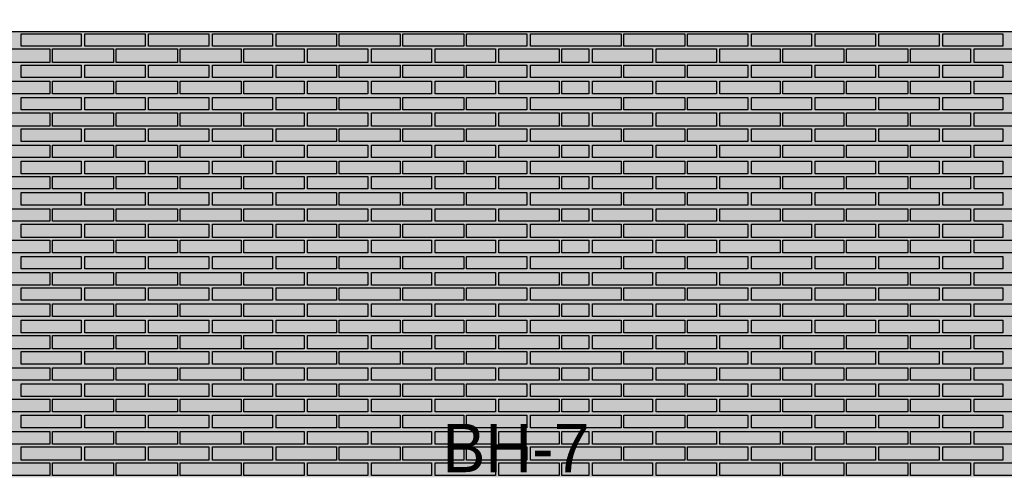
# Model space of a CAD drawing. Header units: millimetres. Extents: x -28928 to 100580, y -22867 to 36490.
# Drawn here: x -12007 to -7370, y 6934 to 9086 of the extents above; entities that cross this region are included whole.
import ezdxf

# ---------------------------------------------------------------- set-up
doc = ezdxf.new("R2010")
doc.units = ezdxf.units.MM
doc.layers.add('PDF _Геометрия', color=7, linetype='Continuous', true_color=0x8f8e8d)
doc.layers.add('PDF _Сплошная заливка', color=7, linetype='Continuous', true_color=0xffffff)
doc.layers.add('PDF _Текст', color=7, linetype='Continuous')

msp = doc.modelspace()

# ---------------------------------------------------------------- hatches: boundary and pattern name
at = {"layer": 'PDF _Сплошная заливка', "true_color": 0xdcd6cf, "transparency": 33554559}
h = msp.add_hatch(color=254, dxfattribs=at)
h.paths.add_polyline_path([(-15922.4, -4713.2), (-15922.4, -1464), (-13823.9, -1464), (-13823.9, -4713.2), (-13561.6, -4713.2), (-13561.6, -1163.6), (-19459.3, -1163.6), (-19459.3, -4713.2), (-17919.3, -4713.2), (-17919.3, -1464), (-16518.9, -1464), (-16518.9, -4713.2)])
h.paths.add_polyline_path([(-19700.5, -482.4), (-9335.1, -482.4), (-9335.1, 4218), (-12072.4, 4218), (-12072.4, 6929.9), (-9335.1, 6929.9), (-9335.1, 9028.4), (-21815.9, 9028.4), (-21815.9, -4713.2), (-19776.6, -4713.2), (-19776.6, -727.8), (-19730.1, -727.8), (-19730.1, -820.9), (-19708.9, -820.9), (-19708.9, -719.3), (-19700.5, -719.3)])
h.paths.add_polyline_path([(-10972.4, -4713.2), (-10972.4, -1464), (-9576.3, -1464), (-9576.3, -4713.2), (-9335.1, -4713.2), (-9335.1, -1163.6), (-13383.9, -1163.6), (-13383.9, -4713.2), (-13121.6, -4713.2), (-13121.6, -1464), (-11323.6, -1464), (-11323.6, -4713.2)])
h = msp.add_hatch(color=254, dxfattribs=at)
h.paths.add_polyline_path([(-9335.1, -482.4), (-7257.8, -482.4), (-7257.8, -719.3), (-7253.6, -474), (-7245.1, -474), (-7245.1, -719.3), (-7207, -719.3), (-7207, -727.8), (-7164.7, -727.8), (-7164.7, -4713.2), (4931.1, -4713.2), (4931.1, 9028.4), (-9335.1, 9028.4), (-9335.1, 6929.9), (-7274.7, 6929.9), (-7274.7, 4218), (-9335.1, 4218)])
h.paths.add_polyline_path([(-7486.3, -4713.2), (-7486.3, -1163.6), (-9335.1, -1163.6), (-9335.1, -4713.2)])

# ---------------------------------------------------------------- linework, layer by layer
at = {"layer": 'PDF _Геометрия', "color": 7, "lineweight": 9}
msp.add_lwpolyline([(-21875.1, 9028.4), (-21875.1, 9151), (29681.1, 9151), (29681.1, 9028.4), (-21875.1, 9028.4), (-21875.1, 9151)], dxfattribs=at)
at = {"layer": 'PDF _Геометрия', "lineweight": 9}
for points in [[(-11717, 9019.9), (-11717, 8960.7), (-12000.5, 8960.7), (-12000.5, 9019.9)], [(-11416.6, 9019.9), (-11416.6, 8960.7), (-11700.1, 8960.7), (-11700.1, 9019.9)], [(-11116.3, 9019.9), (-11116.3, 8960.7), (-11399.7, 8960.7), (-11399.7, 9019.9)], [(-10815.9, 9019.9), (-10815.9, 8960.7), (-11099.3, 8960.7), (-11099.3, 9019.9)], [(-10515.5, 9019.9), (-10515.5, 8960.7), (-10798.9, 8960.7), (-10798.9, 9019.9)], [(-10215.1, 9019.9), (-10215.1, 8960.7), (-10502.8, 8960.7), (-10502.8, 9019.9)], [(-9914.7, 9019.9), (-9914.7, 8960.7), (-10202.4, 8960.7), (-10202.4, 9019.9)], [(-9618.6, 9019.9), (-9618.6, 8960.7), (-9902, 8960.7), (-9902, 9019.9)], [(-9174.3, 9019.9), (-9174.3, 8960.7), (-9335.1, 8960.7), (-9601.6, 8960.7), (-9601.6, 9019.9), (-9335.1, 9019.9)], [(-8873.9, 9019.9), (-8873.9, 8960.7), (-9161.6, 8960.7), (-9161.6, 9019.9)], [(-8577.8, 9019.9), (-8577.8, 8960.7), (-8861.3, 8960.7), (-8861.3, 9019.9)], [(-8277.4, 9019.9), (-8277.4, 8960.7), (-8560.9, 8960.7), (-8560.9, 9019.9)], [(-7977, 9019.9), (-7977, 8960.7), (-8260.5, 8960.7), (-8260.5, 9019.9)], [(-7676.6, 9019.9), (-7676.6, 8960.7), (-7960.1, 8960.7), (-7960.1, 9019.9)], [(-7376.3, 9019.9), (-7376.3, 8960.7), (-7659.7, 8960.7), (-7659.7, 9019.9)], [(-11865.1, 8884.5), (-12008.9, 8884.5), (-12148.6, 8884.5), (-12148.6, 8948), (-12008.9, 8948), (-11865.1, 8948)], [(-11564.7, 8884.5), (-11708.6, 8884.5), (-11852.4, 8884.5), (-11852.4, 8948), (-11708.6, 8948), (-11564.7, 8948)], [(-11264.3, 8884.5), (-11408.2, 8884.5), (-11552, 8884.5), (-11552, 8948), (-11408.2, 8948), (-11264.3, 8948)], [(-10963.9, 8884.5), (-11107.8, 8884.5), (-11251.6, 8884.5), (-11251.6, 8948), (-11107.8, 8948), (-10963.9, 8948)], [(-10667.8, 8884.5), (-10807.4, 8884.5), (-10951.3, 8884.5), (-10951.3, 8948), (-10807.4, 8948), (-10667.8, 8948)], [(-10367.4, 8884.5), (-10507, 8884.5), (-10650.9, 8884.5), (-10650.9, 8948), (-10507, 8948), (-10367.4, 8948)], [(-10067, 8884.5), (-10210.9, 8884.5), (-10350.5, 8884.5), (-10350.5, 8948), (-10210.9, 8948), (-10067, 8948)], [(-9766.6, 8884.5), (-9910.5, 8884.5), (-10050.1, 8884.5), (-10050.1, 8948), (-9910.5, 8948), (-9766.6, 8948)], [(-9466.3, 8884.5), (-9610.1, 8884.5), (-9749.7, 8884.5), (-9749.7, 8948), (-9610.1, 8948), (-9466.3, 8948)], [(-9326.6, 8884.5), (-9335.1, 8884.5), (-9453.6, 8884.5), (-9453.6, 8948), (-9335.1, 8948), (-9326.6, 8948)], [(-9026.3, 8884.5), (-9170.1, 8884.5), (-9309.7, 8884.5), (-9309.7, 8948), (-9170.1, 8948), (-9026.3, 8948)], [(-8725.9, 8884.5), (-8869.7, 8884.5), (-9009.3, 8884.5), (-9009.3, 8948), (-8869.7, 8948), (-8725.9, 8948)], [(-8425.5, 8884.5), (-8569.3, 8884.5), (-8708.9, 8884.5), (-8708.9, 8948), (-8569.3, 8948), (-8425.5, 8948)], [(-8125.1, 8884.5), (-8268.9, 8884.5), (-8412.8, 8884.5), (-8412.8, 8948), (-8268.9, 8948), (-8125.1, 8948)], [(-7824.7, 8884.5), (-7968.6, 8884.5), (-8112.4, 8884.5), (-8112.4, 8948), (-7968.6, 8948), (-7824.7, 8948)], [(-7528.6, 8884.5), (-7668.2, 8884.5), (-7812, 8884.5), (-7812, 8948), (-7668.2, 8948), (-7528.6, 8948)], [(-7228.2, 8884.5), (-7367.8, 8884.5), (-7511.6, 8884.5), (-7511.6, 8948), (-7367.8, 8948), (-7228.2, 8948)], [(-11717, 8871.8), (-11717, 8812.6), (-12000.5, 8812.6), (-12000.5, 8871.8)], [(-11416.6, 8871.8), (-11416.6, 8812.6), (-11700.1, 8812.6), (-11700.1, 8871.8)], [(-11116.3, 8871.8), (-11116.3, 8812.6), (-11399.7, 8812.6), (-11399.7, 8871.8)], [(-10815.9, 8871.8), (-10815.9, 8812.6), (-11099.3, 8812.6), (-11099.3, 8871.8)], [(-10515.5, 8871.8), (-10515.5, 8812.6), (-10798.9, 8812.6), (-10798.9, 8871.8)], [(-10215.1, 8871.8), (-10215.1, 8812.6), (-10502.8, 8812.6), (-10502.8, 8871.8)], [(-9914.7, 8871.8), (-9914.7, 8812.6), (-10202.4, 8812.6), (-10202.4, 8871.8)], [(-9618.6, 8871.8), (-9618.6, 8812.6), (-9902, 8812.6), (-9902, 8871.8)], [(-9174.3, 8871.8), (-9174.3, 8812.6), (-9335.1, 8812.6), (-9601.6, 8812.6), (-9601.6, 8871.8), (-9335.1, 8871.8)], [(-8873.9, 8871.8), (-8873.9, 8812.6), (-9161.6, 8812.6), (-9161.6, 8871.8)], [(-8577.8, 8871.8), (-8577.8, 8812.6), (-8861.3, 8812.6), (-8861.3, 8871.8)], [(-8277.4, 8871.8), (-8277.4, 8812.6), (-8560.9, 8812.6), (-8560.9, 8871.8)], [(-7977, 8871.8), (-7977, 8812.6), (-8260.5, 8812.6), (-8260.5, 8871.8)], [(-7676.6, 8871.8), (-7676.6, 8812.6), (-7960.1, 8812.6), (-7960.1, 8871.8)], [(-7376.3, 8871.8), (-7376.3, 8812.6), (-7659.7, 8812.6), (-7659.7, 8871.8)], [(-11865.1, 8736.4), (-12008.9, 8736.4), (-12148.6, 8736.4), (-12148.6, 8795.7), (-12008.9, 8795.7), (-11865.1, 8795.7)], [(-11564.7, 8736.4), (-11708.6, 8736.4), (-11852.4, 8736.4), (-11852.4, 8795.7), (-11708.6, 8795.7), (-11564.7, 8795.7)], [(-11264.3, 8736.4), (-11408.2, 8736.4), (-11552, 8736.4), (-11552, 8795.7), (-11408.2, 8795.7), (-11264.3, 8795.7)], [(-10963.9, 8736.4), (-11107.8, 8736.4), (-11251.6, 8736.4), (-11251.6, 8795.7), (-11107.8, 8795.7), (-10963.9, 8795.7)], [(-10667.8, 8736.4), (-10807.4, 8736.4), (-10951.3, 8736.4), (-10951.3, 8795.7), (-10807.4, 8795.7), (-10667.8, 8795.7)], [(-10367.4, 8736.4), (-10507, 8736.4), (-10650.9, 8736.4), (-10650.9, 8795.7), (-10507, 8795.7), (-10367.4, 8795.7)], [(-10067, 8736.4), (-10210.9, 8736.4), (-10350.5, 8736.4), (-10350.5, 8795.7), (-10210.9, 8795.7), (-10067, 8795.7)], [(-9766.6, 8736.4), (-9910.5, 8736.4), (-10050.1, 8736.4), (-10050.1, 8795.7), (-9910.5, 8795.7), (-9766.6, 8795.7)], [(-9466.3, 8736.4), (-9610.1, 8736.4), (-9749.7, 8736.4), (-9749.7, 8795.7), (-9610.1, 8795.7), (-9466.3, 8795.7)], [(-9326.6, 8736.4), (-9335.1, 8736.4), (-9453.6, 8736.4), (-9453.6, 8795.7), (-9335.1, 8795.7), (-9326.6, 8795.7)], [(-9026.3, 8736.4), (-9170.1, 8736.4), (-9309.7, 8736.4), (-9309.7, 8795.7), (-9170.1, 8795.7), (-9026.3, 8795.7)], [(-8725.9, 8736.4), (-8869.7, 8736.4), (-9009.3, 8736.4), (-9009.3, 8795.7), (-8869.7, 8795.7), (-8725.9, 8795.7)], [(-8425.5, 8736.4), (-8569.3, 8736.4), (-8708.9, 8736.4), (-8708.9, 8795.7), (-8569.3, 8795.7), (-8425.5, 8795.7)], [(-8125.1, 8736.4), (-8268.9, 8736.4), (-8412.8, 8736.4), (-8412.8, 8795.7), (-8268.9, 8795.7), (-8125.1, 8795.7)], [(-7824.7, 8736.4), (-7968.6, 8736.4), (-8112.4, 8736.4), (-8112.4, 8795.7), (-7968.6, 8795.7), (-7824.7, 8795.7)], [(-7528.6, 8736.4), (-7668.2, 8736.4), (-7812, 8736.4), (-7812, 8795.7), (-7668.2, 8795.7), (-7528.6, 8795.7)], [(-7228.2, 8736.4), (-7367.8, 8736.4), (-7511.6, 8736.4), (-7511.6, 8795.7), (-7367.8, 8795.7), (-7228.2, 8795.7)], [(-11717, 8719.5), (-11717, 8660.3), (-12000.5, 8660.3), (-12000.5, 8719.5)], [(-11416.6, 8719.5), (-11416.6, 8660.3), (-11700.1, 8660.3), (-11700.1, 8719.5)], [(-11116.3, 8719.5), (-11116.3, 8660.3), (-11399.7, 8660.3), (-11399.7, 8719.5)], [(-10815.9, 8719.5), (-10815.9, 8660.3), (-11099.3, 8660.3), (-11099.3, 8719.5)], [(-10515.5, 8719.5), (-10515.5, 8660.3), (-10798.9, 8660.3), (-10798.9, 8719.5)], [(-10215.1, 8719.5), (-10215.1, 8660.3), (-10502.8, 8660.3), (-10502.8, 8719.5)], [(-9914.7, 8719.5), (-9914.7, 8660.3), (-10202.4, 8660.3), (-10202.4, 8719.5)], [(-9618.6, 8719.5), (-9618.6, 8660.3), (-9902, 8660.3), (-9902, 8719.5)], [(-9174.3, 8719.5), (-9174.3, 8660.3), (-9335.1, 8660.3), (-9601.6, 8660.3), (-9601.6, 8719.5), (-9335.1, 8719.5)], [(-8873.9, 8719.5), (-8873.9, 8660.3), (-9161.6, 8660.3), (-9161.6, 8719.5)], [(-8577.8, 8719.5), (-8577.8, 8660.3), (-8861.3, 8660.3), (-8861.3, 8719.5)], [(-8277.4, 8719.5), (-8277.4, 8660.3), (-8560.9, 8660.3), (-8560.9, 8719.5)], [(-7977, 8719.5), (-7977, 8660.3), (-8260.5, 8660.3), (-8260.5, 8719.5)], [(-7676.6, 8719.5), (-7676.6, 8660.3), (-7960.1, 8660.3), (-7960.1, 8719.5)], [(-7376.3, 8719.5), (-7376.3, 8660.3), (-7659.7, 8660.3), (-7659.7, 8719.5)], [(-11865.1, 8584.1), (-12008.9, 8584.1), (-12148.6, 8584.1), (-12148.6, 8647.6), (-12008.9, 8647.6), (-11865.1, 8647.6)], [(-11564.7, 8584.1), (-11708.6, 8584.1), (-11852.4, 8584.1), (-11852.4, 8647.6), (-11708.6, 8647.6), (-11564.7, 8647.6)], [(-11264.3, 8584.1), (-11408.2, 8584.1), (-11552, 8584.1), (-11552, 8647.6), (-11408.2, 8647.6), (-11264.3, 8647.6)], [(-10963.9, 8584.1), (-11107.8, 8584.1), (-11251.6, 8584.1), (-11251.6, 8647.6), (-11107.8, 8647.6), (-10963.9, 8647.6)], [(-10667.8, 8584.1), (-10807.4, 8584.1), (-10951.3, 8584.1), (-10951.3, 8647.6), (-10807.4, 8647.6), (-10667.8, 8647.6)], [(-10367.4, 8584.1), (-10507, 8584.1), (-10650.9, 8584.1), (-10650.9, 8647.6), (-10507, 8647.6), (-10367.4, 8647.6)], [(-10067, 8584.1), (-10210.9, 8584.1), (-10350.5, 8584.1), (-10350.5, 8647.6), (-10210.9, 8647.6), (-10067, 8647.6)], [(-9766.6, 8584.1), (-9910.5, 8584.1), (-10050.1, 8584.1), (-10050.1, 8647.6), (-9910.5, 8647.6), (-9766.6, 8647.6)], [(-9466.3, 8584.1), (-9610.1, 8584.1), (-9749.7, 8584.1), (-9749.7, 8647.6), (-9610.1, 8647.6), (-9466.3, 8647.6)], [(-9326.6, 8584.1), (-9335.1, 8584.1), (-9453.6, 8584.1), (-9453.6, 8647.6), (-9335.1, 8647.6), (-9326.6, 8647.6)], [(-9026.3, 8584.1), (-9170.1, 8584.1), (-9309.7, 8584.1), (-9309.7, 8647.6), (-9170.1, 8647.6), (-9026.3, 8647.6)], [(-8725.9, 8584.1), (-8869.7, 8584.1), (-9009.3, 8584.1), (-9009.3, 8647.6), (-8869.7, 8647.6), (-8725.9, 8647.6)], [(-8425.5, 8584.1), (-8569.3, 8584.1), (-8708.9, 8584.1), (-8708.9, 8647.6), (-8569.3, 8647.6), (-8425.5, 8647.6)], [(-8125.1, 8584.1), (-8268.9, 8584.1), (-8412.8, 8584.1), (-8412.8, 8647.6), (-8268.9, 8647.6), (-8125.1, 8647.6)], [(-7824.7, 8584.1), (-7968.6, 8584.1), (-8112.4, 8584.1), (-8112.4, 8647.6), (-7968.6, 8647.6), (-7824.7, 8647.6)], [(-7528.6, 8584.1), (-7668.2, 8584.1), (-7812, 8584.1), (-7812, 8647.6), (-7668.2, 8647.6), (-7528.6, 8647.6)], [(-7228.2, 8584.1), (-7367.8, 8584.1), (-7511.6, 8584.1), (-7511.6, 8647.6), (-7367.8, 8647.6), (-7228.2, 8647.6)], [(-11717, 8571.4), (-11717, 8512.2), (-12000.5, 8512.2), (-12000.5, 8571.4)], [(-11416.6, 8571.4), (-11416.6, 8512.2), (-11700.1, 8512.2), (-11700.1, 8571.4)], [(-11116.3, 8571.4), (-11116.3, 8512.2), (-11399.7, 8512.2), (-11399.7, 8571.4)], [(-10815.9, 8571.4), (-10815.9, 8512.2), (-11099.3, 8512.2), (-11099.3, 8571.4)], [(-10515.5, 8571.4), (-10515.5, 8512.2), (-10798.9, 8512.2), (-10798.9, 8571.4)], [(-10215.1, 8571.4), (-10215.1, 8512.2), (-10502.8, 8512.2), (-10502.8, 8571.4)], [(-9914.7, 8571.4), (-9914.7, 8512.2), (-10202.4, 8512.2), (-10202.4, 8571.4)], [(-9618.6, 8571.4), (-9618.6, 8512.2), (-9902, 8512.2), (-9902, 8571.4)], [(-9174.3, 8571.4), (-9174.3, 8512.2), (-9335.1, 8512.2), (-9601.6, 8512.2), (-9601.6, 8571.4), (-9335.1, 8571.4)], [(-8873.9, 8571.4), (-8873.9, 8512.2), (-9161.6, 8512.2), (-9161.6, 8571.4)], [(-8577.8, 8571.4), (-8577.8, 8512.2), (-8861.3, 8512.2), (-8861.3, 8571.4)], [(-8277.4, 8571.4), (-8277.4, 8512.2), (-8560.9, 8512.2), (-8560.9, 8571.4)], [(-7977, 8571.4), (-7977, 8512.2), (-8260.5, 8512.2), (-8260.5, 8571.4)], [(-7676.6, 8571.4), (-7676.6, 8512.2), (-7960.1, 8512.2), (-7960.1, 8571.4)], [(-7376.3, 8571.4), (-7376.3, 8512.2), (-7659.7, 8512.2), (-7659.7, 8571.4)], [(-11865.1, 8436), (-12008.9, 8436), (-12148.6, 8436), (-12148.6, 8495.3), (-12008.9, 8495.3), (-11865.1, 8495.3)], [(-11564.7, 8436), (-11708.6, 8436), (-11852.4, 8436), (-11852.4, 8495.3), (-11708.6, 8495.3), (-11564.7, 8495.3)], [(-11264.3, 8436), (-11408.2, 8436), (-11552, 8436), (-11552, 8495.3), (-11408.2, 8495.3), (-11264.3, 8495.3)], [(-10963.9, 8436), (-11107.8, 8436), (-11251.6, 8436), (-11251.6, 8495.3), (-11107.8, 8495.3), (-10963.9, 8495.3)], [(-10667.8, 8436), (-10807.4, 8436), (-10951.3, 8436), (-10951.3, 8495.3), (-10807.4, 8495.3), (-10667.8, 8495.3)], [(-10367.4, 8436), (-10507, 8436), (-10650.9, 8436), (-10650.9, 8495.3), (-10507, 8495.3), (-10367.4, 8495.3)], [(-10067, 8436), (-10210.9, 8436), (-10350.5, 8436), (-10350.5, 8495.3), (-10210.9, 8495.3), (-10067, 8495.3)], [(-9766.6, 8436), (-9910.5, 8436), (-10050.1, 8436), (-10050.1, 8495.3), (-9910.5, 8495.3), (-9766.6, 8495.3)], [(-9466.3, 8436), (-9610.1, 8436), (-9749.7, 8436), (-9749.7, 8495.3), (-9610.1, 8495.3), (-9466.3, 8495.3)], [(-9326.6, 8436), (-9335.1, 8436), (-9453.6, 8436), (-9453.6, 8495.3), (-9335.1, 8495.3), (-9326.6, 8495.3)], [(-9026.3, 8436), (-9170.1, 8436), (-9309.7, 8436), (-9309.7, 8495.3), (-9170.1, 8495.3), (-9026.3, 8495.3)], [(-8725.9, 8436), (-8869.7, 8436), (-9009.3, 8436), (-9009.3, 8495.3), (-8869.7, 8495.3), (-8725.9, 8495.3)], [(-8425.5, 8436), (-8569.3, 8436), (-8708.9, 8436), (-8708.9, 8495.3), (-8569.3, 8495.3), (-8425.5, 8495.3)], [(-8125.1, 8436), (-8268.9, 8436), (-8412.8, 8436), (-8412.8, 8495.3), (-8268.9, 8495.3), (-8125.1, 8495.3)], [(-7824.7, 8436), (-7968.6, 8436), (-8112.4, 8436), (-8112.4, 8495.3), (-7968.6, 8495.3), (-7824.7, 8495.3)], [(-7528.6, 8436), (-7668.2, 8436), (-7812, 8436), (-7812, 8495.3), (-7668.2, 8495.3), (-7528.6, 8495.3)], [(-7228.2, 8436), (-7367.8, 8436), (-7511.6, 8436), (-7511.6, 8495.3), (-7367.8, 8495.3), (-7228.2, 8495.3)], [(-11717, 8419.1), (-11717, 8359.9), (-12000.5, 8359.9), (-12000.5, 8419.1)], [(-11416.6, 8419.1), (-11416.6, 8359.9), (-11700.1, 8359.9), (-11700.1, 8419.1)], [(-11116.3, 8419.1), (-11116.3, 8359.9), (-11399.7, 8359.9), (-11399.7, 8419.1)], [(-10815.9, 8419.1), (-10815.9, 8359.9), (-11099.3, 8359.9), (-11099.3, 8419.1)], [(-10515.5, 8419.1), (-10515.5, 8359.9), (-10798.9, 8359.9), (-10798.9, 8419.1)], [(-10215.1, 8419.1), (-10215.1, 8359.9), (-10502.8, 8359.9), (-10502.8, 8419.1)], [(-9914.7, 8419.1), (-9914.7, 8359.9), (-10202.4, 8359.9), (-10202.4, 8419.1)], [(-9618.6, 8419.1), (-9618.6, 8359.9), (-9902, 8359.9), (-9902, 8419.1)], [(-9174.3, 8419.1), (-9174.3, 8359.9), (-9335.1, 8359.9), (-9601.6, 8359.9), (-9601.6, 8419.1), (-9335.1, 8419.1)], [(-8873.9, 8419.1), (-8873.9, 8359.9), (-9161.6, 8359.9), (-9161.6, 8419.1)], [(-8577.8, 8419.1), (-8577.8, 8359.9), (-8861.3, 8359.9), (-8861.3, 8419.1)], [(-8277.4, 8419.1), (-8277.4, 8359.9), (-8560.9, 8359.9), (-8560.9, 8419.1)], [(-7977, 8419.1), (-7977, 8359.9), (-8260.5, 8359.9), (-8260.5, 8419.1)], [(-7676.6, 8419.1), (-7676.6, 8359.9), (-7960.1, 8359.9), (-7960.1, 8419.1)], [(-7376.3, 8419.1), (-7376.3, 8359.9), (-7659.7, 8359.9), (-7659.7, 8419.1)], [(-11865.1, 8288), (-12008.9, 8288), (-12148.6, 8288), (-12148.6, 8347.2), (-12008.9, 8347.2), (-11865.1, 8347.2)], [(-11564.7, 8288), (-11708.6, 8288), (-11852.4, 8288), (-11852.4, 8347.2), (-11708.6, 8347.2), (-11564.7, 8347.2)], [(-11264.3, 8288), (-11408.2, 8288), (-11552, 8288), (-11552, 8347.2), (-11408.2, 8347.2), (-11264.3, 8347.2)], [(-10963.9, 8288), (-11107.8, 8288), (-11251.6, 8288), (-11251.6, 8347.2), (-11107.8, 8347.2), (-10963.9, 8347.2)], [(-10667.8, 8288), (-10807.4, 8288), (-10951.3, 8288), (-10951.3, 8347.2), (-10807.4, 8347.2), (-10667.8, 8347.2)], [(-10367.4, 8288), (-10507, 8288), (-10650.9, 8288), (-10650.9, 8347.2), (-10507, 8347.2), (-10367.4, 8347.2)], [(-10067, 8288), (-10210.9, 8288), (-10350.5, 8288), (-10350.5, 8347.2), (-10210.9, 8347.2), (-10067, 8347.2)], [(-9766.6, 8288), (-9910.5, 8288), (-10050.1, 8288), (-10050.1, 8347.2), (-9910.5, 8347.2), (-9766.6, 8347.2)], [(-9466.3, 8288), (-9610.1, 8288), (-9749.7, 8288), (-9749.7, 8347.2), (-9610.1, 8347.2), (-9466.3, 8347.2)], [(-9326.6, 8288), (-9335.1, 8288), (-9453.6, 8288), (-9453.6, 8347.2), (-9335.1, 8347.2), (-9326.6, 8347.2)], [(-9026.3, 8288), (-9170.1, 8288), (-9309.7, 8288), (-9309.7, 8347.2), (-9170.1, 8347.2), (-9026.3, 8347.2)], [(-8725.9, 8288), (-8869.7, 8288), (-9009.3, 8288), (-9009.3, 8347.2), (-8869.7, 8347.2), (-8725.9, 8347.2)], [(-8425.5, 8288), (-8569.3, 8288), (-8708.9, 8288), (-8708.9, 8347.2), (-8569.3, 8347.2), (-8425.5, 8347.2)], [(-8125.1, 8288), (-8268.9, 8288), (-8412.8, 8288), (-8412.8, 8347.2), (-8268.9, 8347.2), (-8125.1, 8347.2)], [(-7824.7, 8288), (-7968.6, 8288), (-8112.4, 8288), (-8112.4, 8347.2), (-7968.6, 8347.2), (-7824.7, 8347.2)], [(-7528.6, 8288), (-7668.2, 8288), (-7812, 8288), (-7812, 8347.2), (-7668.2, 8347.2), (-7528.6, 8347.2)], [(-7228.2, 8288), (-7367.8, 8288), (-7511.6, 8288), (-7511.6, 8347.2), (-7367.8, 8347.2), (-7228.2, 8347.2)], [(-11717, 8271), (-11717, 8211.8), (-12000.5, 8211.8), (-12000.5, 8271)], [(-11416.6, 8271), (-11416.6, 8211.8), (-11700.1, 8211.8), (-11700.1, 8271)], [(-11116.3, 8271), (-11116.3, 8211.8), (-11399.7, 8211.8), (-11399.7, 8271)], [(-10815.9, 8271), (-10815.9, 8211.8), (-11099.3, 8211.8), (-11099.3, 8271)], [(-10515.5, 8271), (-10515.5, 8211.8), (-10798.9, 8211.8), (-10798.9, 8271)], [(-10215.1, 8271), (-10215.1, 8211.8), (-10502.8, 8211.8), (-10502.8, 8271)], [(-9914.7, 8271), (-9914.7, 8211.8), (-10202.4, 8211.8), (-10202.4, 8271)], [(-9618.6, 8271), (-9618.6, 8211.8), (-9902, 8211.8), (-9902, 8271)], [(-9174.3, 8271), (-9174.3, 8211.8), (-9335.1, 8211.8), (-9601.6, 8211.8), (-9601.6, 8271), (-9335.1, 8271)], [(-8873.9, 8271), (-8873.9, 8211.8), (-9161.6, 8211.8), (-9161.6, 8271)], [(-8577.8, 8271), (-8577.8, 8211.8), (-8861.3, 8211.8), (-8861.3, 8271)], [(-8277.4, 8271), (-8277.4, 8211.8), (-8560.9, 8211.8), (-8560.9, 8271)], [(-7977, 8271), (-7977, 8211.8), (-8260.5, 8211.8), (-8260.5, 8271)], [(-7676.6, 8271), (-7676.6, 8211.8), (-7960.1, 8211.8), (-7960.1, 8271)], [(-7376.3, 8271), (-7376.3, 8211.8), (-7659.7, 8211.8), (-7659.7, 8271)], [(-11865.1, 8135.7), (-12008.9, 8135.7), (-12148.6, 8135.7), (-12148.6, 8194.9), (-12008.9, 8194.9), (-11865.1, 8194.9)], [(-11564.7, 8135.7), (-11708.6, 8135.7), (-11852.4, 8135.7), (-11852.4, 8194.9), (-11708.6, 8194.9), (-11564.7, 8194.9)], [(-11264.3, 8135.7), (-11408.2, 8135.7), (-11552, 8135.7), (-11552, 8194.9), (-11408.2, 8194.9), (-11264.3, 8194.9)], [(-10963.9, 8135.7), (-11107.8, 8135.7), (-11251.6, 8135.7), (-11251.6, 8194.9), (-11107.8, 8194.9), (-10963.9, 8194.9)], [(-10667.8, 8135.7), (-10807.4, 8135.7), (-10951.3, 8135.7), (-10951.3, 8194.9), (-10807.4, 8194.9), (-10667.8, 8194.9)], [(-10367.4, 8135.7), (-10507, 8135.7), (-10650.9, 8135.7), (-10650.9, 8194.9), (-10507, 8194.9), (-10367.4, 8194.9)], [(-10067, 8135.7), (-10210.9, 8135.7), (-10350.5, 8135.7), (-10350.5, 8194.9), (-10210.9, 8194.9), (-10067, 8194.9)], [(-9766.6, 8135.7), (-9910.5, 8135.7), (-10050.1, 8135.7), (-10050.1, 8194.9), (-9910.5, 8194.9), (-9766.6, 8194.9)], [(-9466.3, 8135.7), (-9610.1, 8135.7), (-9749.7, 8135.7), (-9749.7, 8194.9), (-9610.1, 8194.9), (-9466.3, 8194.9)], [(-9326.6, 8135.7), (-9335.1, 8135.7), (-9453.6, 8135.7), (-9453.6, 8194.9), (-9335.1, 8194.9), (-9326.6, 8194.9)], [(-9026.3, 8135.7), (-9170.1, 8135.7), (-9309.7, 8135.7), (-9309.7, 8194.9), (-9170.1, 8194.9), (-9026.3, 8194.9)], [(-8725.9, 8135.7), (-8869.7, 8135.7), (-9009.3, 8135.7), (-9009.3, 8194.9), (-8869.7, 8194.9), (-8725.9, 8194.9)], [(-8425.5, 8135.7), (-8569.3, 8135.7), (-8708.9, 8135.7), (-8708.9, 8194.9), (-8569.3, 8194.9), (-8425.5, 8194.9)], [(-8125.1, 8135.7), (-8268.9, 8135.7), (-8412.8, 8135.7), (-8412.8, 8194.9), (-8268.9, 8194.9), (-8125.1, 8194.9)], [(-7824.7, 8135.7), (-7968.6, 8135.7), (-8112.4, 8135.7), (-8112.4, 8194.9), (-7968.6, 8194.9), (-7824.7, 8194.9)], [(-7528.6, 8135.7), (-7668.2, 8135.7), (-7812, 8135.7), (-7812, 8194.9), (-7668.2, 8194.9), (-7528.6, 8194.9)], [(-7228.2, 8135.7), (-7367.8, 8135.7), (-7511.6, 8135.7), (-7511.6, 8194.9), (-7367.8, 8194.9), (-7228.2, 8194.9)], [(-11717, 8123), (-11717, 8059.5), (-12000.5, 8059.5), (-12000.5, 8123)], [(-11416.6, 8123), (-11416.6, 8059.5), (-11700.1, 8059.5), (-11700.1, 8123)], [(-11116.3, 8123), (-11116.3, 8059.5), (-11399.7, 8059.5), (-11399.7, 8123)], [(-10815.9, 8123), (-10815.9, 8059.5), (-11099.3, 8059.5), (-11099.3, 8123)], [(-10515.5, 8123), (-10515.5, 8059.5), (-10798.9, 8059.5), (-10798.9, 8123)], [(-10215.1, 8123), (-10215.1, 8059.5), (-10502.8, 8059.5), (-10502.8, 8123)], [(-9914.7, 8123), (-9914.7, 8059.5), (-10202.4, 8059.5), (-10202.4, 8123)], [(-9618.6, 8123), (-9618.6, 8059.5), (-9902, 8059.5), (-9902, 8123)], [(-9174.3, 8123), (-9174.3, 8059.5), (-9335.1, 8059.5), (-9601.6, 8059.5), (-9601.6, 8123), (-9335.1, 8123)], [(-8873.9, 8123), (-8873.9, 8059.5), (-9161.6, 8059.5), (-9161.6, 8123)], [(-8577.8, 8123), (-8577.8, 8059.5), (-8861.3, 8059.5), (-8861.3, 8123)], [(-8277.4, 8123), (-8277.4, 8059.5), (-8560.9, 8059.5), (-8560.9, 8123)], [(-7977, 8123), (-7977, 8059.5), (-8260.5, 8059.5), (-8260.5, 8123)], [(-7676.6, 8123), (-7676.6, 8059.5), (-7960.1, 8059.5), (-7960.1, 8123)], [(-7376.3, 8123), (-7376.3, 8059.5), (-7659.7, 8059.5), (-7659.7, 8123)], [(-11865.1, 7987.6), (-12008.9, 7987.6), (-12148.6, 7987.6), (-12148.6, 8046.8), (-12008.9, 8046.8), (-11865.1, 8046.8)], [(-11564.7, 7987.6), (-11708.6, 7987.6), (-11852.4, 7987.6), (-11852.4, 8046.8), (-11708.6, 8046.8), (-11564.7, 8046.8)], [(-11264.3, 7987.6), (-11408.2, 7987.6), (-11552, 7987.6), (-11552, 8046.8), (-11408.2, 8046.8), (-11264.3, 8046.8)], [(-10963.9, 7987.6), (-11107.8, 7987.6), (-11251.6, 7987.6), (-11251.6, 8046.8), (-11107.8, 8046.8), (-10963.9, 8046.8)], [(-10667.8, 7987.6), (-10807.4, 7987.6), (-10951.3, 7987.6), (-10951.3, 8046.8), (-10807.4, 8046.8), (-10667.8, 8046.8)], [(-10367.4, 7987.6), (-10507, 7987.6), (-10650.9, 7987.6), (-10650.9, 8046.8), (-10507, 8046.8), (-10367.4, 8046.8)], [(-10067, 7987.6), (-10210.9, 7987.6), (-10350.5, 7987.6), (-10350.5, 8046.8), (-10210.9, 8046.8), (-10067, 8046.8)], [(-9766.6, 7987.6), (-9910.5, 7987.6), (-10050.1, 7987.6), (-10050.1, 8046.8), (-9910.5, 8046.8), (-9766.6, 8046.8)], [(-9466.3, 7987.6), (-9610.1, 7987.6), (-9749.7, 7987.6), (-9749.7, 8046.8), (-9610.1, 8046.8), (-9466.3, 8046.8)], [(-9326.6, 7987.6), (-9335.1, 7987.6), (-9453.6, 7987.6), (-9453.6, 8046.8), (-9335.1, 8046.8), (-9326.6, 8046.8)], [(-9026.3, 7987.6), (-9170.1, 7987.6), (-9309.7, 7987.6), (-9309.7, 8046.8), (-9170.1, 8046.8), (-9026.3, 8046.8)], [(-8725.9, 7987.6), (-8869.7, 7987.6), (-9009.3, 7987.6), (-9009.3, 8046.8), (-8869.7, 8046.8), (-8725.9, 8046.8)], [(-8425.5, 7987.6), (-8569.3, 7987.6), (-8708.9, 7987.6), (-8708.9, 8046.8), (-8569.3, 8046.8), (-8425.5, 8046.8)], [(-8125.1, 7987.6), (-8268.9, 7987.6), (-8412.8, 7987.6), (-8412.8, 8046.8), (-8268.9, 8046.8), (-8125.1, 8046.8)], [(-7824.7, 7987.6), (-7968.6, 7987.6), (-8112.4, 7987.6), (-8112.4, 8046.8), (-7968.6, 8046.8), (-7824.7, 8046.8)], [(-7528.6, 7987.6), (-7668.2, 7987.6), (-7812, 7987.6), (-7812, 8046.8), (-7668.2, 8046.8), (-7528.6, 8046.8)], [(-7228.2, 7987.6), (-7367.8, 7987.6), (-7511.6, 7987.6), (-7511.6, 8046.8), (-7367.8, 8046.8), (-7228.2, 8046.8)], [(-11717, 7970.7), (-11717, 7911.4), (-12000.5, 7911.4), (-12000.5, 7970.7)], [(-11416.6, 7970.7), (-11416.6, 7911.4), (-11700.1, 7911.4), (-11700.1, 7970.7)], [(-11116.3, 7970.7), (-11116.3, 7911.4), (-11399.7, 7911.4), (-11399.7, 7970.7)], [(-10815.9, 7970.7), (-10815.9, 7911.4), (-11099.3, 7911.4), (-11099.3, 7970.7)], [(-10515.5, 7970.7), (-10515.5, 7911.4), (-10798.9, 7911.4), (-10798.9, 7970.7)], [(-10215.1, 7970.7), (-10215.1, 7911.4), (-10502.8, 7911.4), (-10502.8, 7970.7)], [(-9914.7, 7970.7), (-9914.7, 7911.4), (-10202.4, 7911.4), (-10202.4, 7970.7)], [(-9618.6, 7970.7), (-9618.6, 7911.4), (-9902, 7911.4), (-9902, 7970.7)], [(-9174.3, 7970.7), (-9174.3, 7911.4), (-9335.1, 7911.4), (-9601.6, 7911.4), (-9601.6, 7970.7), (-9335.1, 7970.7)], [(-8873.9, 7970.7), (-8873.9, 7911.4), (-9161.6, 7911.4), (-9161.6, 7970.7)], [(-8577.8, 7970.7), (-8577.8, 7911.4), (-8861.3, 7911.4), (-8861.3, 7970.7)], [(-8277.4, 7970.7), (-8277.4, 7911.4), (-8560.9, 7911.4), (-8560.9, 7970.7)], [(-7977, 7970.7), (-7977, 7911.4), (-8260.5, 7911.4), (-8260.5, 7970.7)], [(-7676.6, 7970.7), (-7676.6, 7911.4), (-7960.1, 7911.4), (-7960.1, 7970.7)], [(-7376.3, 7970.7), (-7376.3, 7911.4), (-7659.7, 7911.4), (-7659.7, 7970.7)], [(-11865.1, 7835.3), (-12008.9, 7835.3), (-12148.6, 7835.3), (-12148.6, 7894.5), (-12008.9, 7894.5), (-11865.1, 7894.5)], [(-11564.7, 7835.3), (-11708.6, 7835.3), (-11852.4, 7835.3), (-11852.4, 7894.5), (-11708.6, 7894.5), (-11564.7, 7894.5)], [(-11264.3, 7835.3), (-11408.2, 7835.3), (-11552, 7835.3), (-11552, 7894.5), (-11408.2, 7894.5), (-11264.3, 7894.5)], [(-10963.9, 7835.3), (-11107.8, 7835.3), (-11251.6, 7835.3), (-11251.6, 7894.5), (-11107.8, 7894.5), (-10963.9, 7894.5)], [(-10667.8, 7835.3), (-10807.4, 7835.3), (-10951.3, 7835.3), (-10951.3, 7894.5), (-10807.4, 7894.5), (-10667.8, 7894.5)], [(-10367.4, 7835.3), (-10507, 7835.3), (-10650.9, 7835.3), (-10650.9, 7894.5), (-10507, 7894.5), (-10367.4, 7894.5)], [(-10067, 7835.3), (-10210.9, 7835.3), (-10350.5, 7835.3), (-10350.5, 7894.5), (-10210.9, 7894.5), (-10067, 7894.5)], [(-9766.6, 7835.3), (-9910.5, 7835.3), (-10050.1, 7835.3), (-10050.1, 7894.5), (-9910.5, 7894.5), (-9766.6, 7894.5)], [(-9466.3, 7835.3), (-9610.1, 7835.3), (-9749.7, 7835.3), (-9749.7, 7894.5), (-9610.1, 7894.5), (-9466.3, 7894.5)], [(-9326.6, 7835.3), (-9335.1, 7835.3), (-9453.6, 7835.3), (-9453.6, 7894.5), (-9335.1, 7894.5), (-9326.6, 7894.5)], [(-9026.3, 7835.3), (-9170.1, 7835.3), (-9309.7, 7835.3), (-9309.7, 7894.5), (-9170.1, 7894.5), (-9026.3, 7894.5)], [(-8725.9, 7835.3), (-8869.7, 7835.3), (-9009.3, 7835.3), (-9009.3, 7894.5), (-8869.7, 7894.5), (-8725.9, 7894.5)], [(-8425.5, 7835.3), (-8569.3, 7835.3), (-8708.9, 7835.3), (-8708.9, 7894.5), (-8569.3, 7894.5), (-8425.5, 7894.5)], [(-8125.1, 7835.3), (-8268.9, 7835.3), (-8412.8, 7835.3), (-8412.8, 7894.5), (-8268.9, 7894.5), (-8125.1, 7894.5)], [(-7824.7, 7835.3), (-7968.6, 7835.3), (-8112.4, 7835.3), (-8112.4, 7894.5), (-7968.6, 7894.5), (-7824.7, 7894.5)], [(-7528.6, 7835.3), (-7668.2, 7835.3), (-7812, 7835.3), (-7812, 7894.5), (-7668.2, 7894.5), (-7528.6, 7894.5)], [(-7228.2, 7835.3), (-7367.8, 7835.3), (-7511.6, 7835.3), (-7511.6, 7894.5), (-7367.8, 7894.5), (-7228.2, 7894.5)], [(-11717, 7822.6), (-11717, 7763.4), (-12000.5, 7763.4), (-12000.5, 7822.6)], [(-11416.6, 7822.6), (-11416.6, 7763.4), (-11700.1, 7763.4), (-11700.1, 7822.6)], [(-11116.3, 7822.6), (-11116.3, 7763.4), (-11399.7, 7763.4), (-11399.7, 7822.6)], [(-10815.9, 7822.6), (-10815.9, 7763.4), (-11099.3, 7763.4), (-11099.3, 7822.6)], [(-10515.5, 7822.6), (-10515.5, 7763.4), (-10798.9, 7763.4), (-10798.9, 7822.6)], [(-10215.1, 7822.6), (-10215.1, 7763.4), (-10502.8, 7763.4), (-10502.8, 7822.6)], [(-9914.7, 7822.6), (-9914.7, 7763.4), (-10202.4, 7763.4), (-10202.4, 7822.6)], [(-9618.6, 7822.6), (-9618.6, 7763.4), (-9902, 7763.4), (-9902, 7822.6)], [(-9174.3, 7822.6), (-9174.3, 7763.4), (-9335.1, 7763.4), (-9601.6, 7763.4), (-9601.6, 7822.6), (-9335.1, 7822.6)], [(-8873.9, 7822.6), (-8873.9, 7763.4), (-9161.6, 7763.4), (-9161.6, 7822.6)], [(-8577.8, 7822.6), (-8577.8, 7763.4), (-8861.3, 7763.4), (-8861.3, 7822.6)], [(-8277.4, 7822.6), (-8277.4, 7763.4), (-8560.9, 7763.4), (-8560.9, 7822.6)], [(-7977, 7822.6), (-7977, 7763.4), (-8260.5, 7763.4), (-8260.5, 7822.6)], [(-7676.6, 7822.6), (-7676.6, 7763.4), (-7960.1, 7763.4), (-7960.1, 7822.6)], [(-7376.3, 7822.6), (-7376.3, 7763.4), (-7659.7, 7763.4), (-7659.7, 7822.6)], [(-11865.1, 7687.2), (-12008.9, 7687.2), (-12148.6, 7687.2), (-12148.6, 7746.4), (-12008.9, 7746.4), (-11865.1, 7746.4)], [(-11564.7, 7687.2), (-11708.6, 7687.2), (-11852.4, 7687.2), (-11852.4, 7746.4), (-11708.6, 7746.4), (-11564.7, 7746.4)], [(-11264.3, 7687.2), (-11408.2, 7687.2), (-11552, 7687.2), (-11552, 7746.4), (-11408.2, 7746.4), (-11264.3, 7746.4)], [(-10963.9, 7687.2), (-11107.8, 7687.2), (-11251.6, 7687.2), (-11251.6, 7746.4), (-11107.8, 7746.4), (-10963.9, 7746.4)], [(-10667.8, 7687.2), (-10807.4, 7687.2), (-10951.3, 7687.2), (-10951.3, 7746.4), (-10807.4, 7746.4), (-10667.8, 7746.4)], [(-10367.4, 7687.2), (-10507, 7687.2), (-10650.9, 7687.2), (-10650.9, 7746.4), (-10507, 7746.4), (-10367.4, 7746.4)], [(-10067, 7687.2), (-10210.9, 7687.2), (-10350.5, 7687.2), (-10350.5, 7746.4), (-10210.9, 7746.4), (-10067, 7746.4)], [(-9766.6, 7687.2), (-9910.5, 7687.2), (-10050.1, 7687.2), (-10050.1, 7746.4), (-9910.5, 7746.4), (-9766.6, 7746.4)], [(-9466.3, 7687.2), (-9610.1, 7687.2), (-9749.7, 7687.2), (-9749.7, 7746.4), (-9610.1, 7746.4), (-9466.3, 7746.4)], [(-9326.6, 7687.2), (-9335.1, 7687.2), (-9453.6, 7687.2), (-9453.6, 7746.4), (-9335.1, 7746.4), (-9326.6, 7746.4)], [(-9026.3, 7687.2), (-9170.1, 7687.2), (-9309.7, 7687.2), (-9309.7, 7746.4), (-9170.1, 7746.4), (-9026.3, 7746.4)], [(-8725.9, 7687.2), (-8869.7, 7687.2), (-9009.3, 7687.2), (-9009.3, 7746.4), (-8869.7, 7746.4), (-8725.9, 7746.4)], [(-8425.5, 7687.2), (-8569.3, 7687.2), (-8708.9, 7687.2), (-8708.9, 7746.4), (-8569.3, 7746.4), (-8425.5, 7746.4)], [(-8125.1, 7687.2), (-8268.9, 7687.2), (-8412.8, 7687.2), (-8412.8, 7746.4), (-8268.9, 7746.4), (-8125.1, 7746.4)], [(-7824.7, 7687.2), (-7968.6, 7687.2), (-8112.4, 7687.2), (-8112.4, 7746.4), (-7968.6, 7746.4), (-7824.7, 7746.4)], [(-7528.6, 7687.2), (-7668.2, 7687.2), (-7812, 7687.2), (-7812, 7746.4), (-7668.2, 7746.4), (-7528.6, 7746.4)], [(-7228.2, 7687.2), (-7367.8, 7687.2), (-7511.6, 7687.2), (-7511.6, 7746.4), (-7367.8, 7746.4), (-7228.2, 7746.4)], [(-11717, 7670.3), (-11717, 7611), (-12000.5, 7611), (-12000.5, 7670.3)], [(-11416.6, 7670.3), (-11416.6, 7611), (-11700.1, 7611), (-11700.1, 7670.3)], [(-11116.3, 7670.3), (-11116.3, 7611), (-11399.7, 7611), (-11399.7, 7670.3)], [(-10815.9, 7670.3), (-10815.9, 7611), (-11099.3, 7611), (-11099.3, 7670.3)], [(-10515.5, 7670.3), (-10515.5, 7611), (-10798.9, 7611), (-10798.9, 7670.3)], [(-10215.1, 7670.3), (-10215.1, 7611), (-10502.8, 7611), (-10502.8, 7670.3)], [(-9914.7, 7670.3), (-9914.7, 7611), (-10202.4, 7611), (-10202.4, 7670.3)], [(-9618.6, 7670.3), (-9618.6, 7611), (-9902, 7611), (-9902, 7670.3)], [(-9174.3, 7670.3), (-9174.3, 7611), (-9335.1, 7611), (-9601.6, 7611), (-9601.6, 7670.3), (-9335.1, 7670.3)], [(-8873.9, 7670.3), (-8873.9, 7611), (-9161.6, 7611), (-9161.6, 7670.3)], [(-8577.8, 7670.3), (-8577.8, 7611), (-8861.3, 7611), (-8861.3, 7670.3)], [(-8277.4, 7670.3), (-8277.4, 7611), (-8560.9, 7611), (-8560.9, 7670.3)], [(-7977, 7670.3), (-7977, 7611), (-8260.5, 7611), (-8260.5, 7670.3)], [(-7676.6, 7670.3), (-7676.6, 7611), (-7960.1, 7611), (-7960.1, 7670.3)], [(-7376.3, 7670.3), (-7376.3, 7611), (-7659.7, 7611), (-7659.7, 7670.3)], [(-11865.1, 7534.9), (-12008.9, 7534.9), (-12148.6, 7534.9), (-12148.6, 7598.4), (-12008.9, 7598.4), (-11865.1, 7598.4)], [(-11564.7, 7534.9), (-11708.6, 7534.9), (-11852.4, 7534.9), (-11852.4, 7598.4), (-11708.6, 7598.4), (-11564.7, 7598.4)], [(-11264.3, 7534.9), (-11408.2, 7534.9), (-11552, 7534.9), (-11552, 7598.4), (-11408.2, 7598.4), (-11264.3, 7598.4)], [(-10963.9, 7534.9), (-11107.8, 7534.9), (-11251.6, 7534.9), (-11251.6, 7598.4), (-11107.8, 7598.4), (-10963.9, 7598.4)], [(-10667.8, 7534.9), (-10807.4, 7534.9), (-10951.3, 7534.9), (-10951.3, 7598.4), (-10807.4, 7598.4), (-10667.8, 7598.4)], [(-10367.4, 7534.9), (-10507, 7534.9), (-10650.9, 7534.9), (-10650.9, 7598.4), (-10507, 7598.4), (-10367.4, 7598.4)], [(-10067, 7534.9), (-10210.9, 7534.9), (-10350.5, 7534.9), (-10350.5, 7598.4), (-10210.9, 7598.4), (-10067, 7598.4)], [(-9766.6, 7534.9), (-9910.5, 7534.9), (-10050.1, 7534.9), (-10050.1, 7598.4), (-9910.5, 7598.4), (-9766.6, 7598.4)], [(-9466.3, 7534.9), (-9610.1, 7534.9), (-9749.7, 7534.9), (-9749.7, 7598.4), (-9610.1, 7598.4), (-9466.3, 7598.4)], [(-9326.6, 7534.9), (-9335.1, 7534.9), (-9453.6, 7534.9), (-9453.6, 7598.4), (-9335.1, 7598.4), (-9326.6, 7598.4)], [(-9026.3, 7534.9), (-9170.1, 7534.9), (-9309.7, 7534.9), (-9309.7, 7598.4), (-9170.1, 7598.4), (-9026.3, 7598.4)], [(-8725.9, 7534.9), (-8869.7, 7534.9), (-9009.3, 7534.9), (-9009.3, 7598.4), (-8869.7, 7598.4), (-8725.9, 7598.4)], [(-8425.5, 7534.9), (-8569.3, 7534.9), (-8708.9, 7534.9), (-8708.9, 7598.4), (-8569.3, 7598.4), (-8425.5, 7598.4)], [(-8125.1, 7534.9), (-8268.9, 7534.9), (-8412.8, 7534.9), (-8412.8, 7598.4), (-8268.9, 7598.4), (-8125.1, 7598.4)], [(-7824.7, 7534.9), (-7968.6, 7534.9), (-8112.4, 7534.9), (-8112.4, 7598.4), (-7968.6, 7598.4), (-7824.7, 7598.4)], [(-7528.6, 7534.9), (-7668.2, 7534.9), (-7812, 7534.9), (-7812, 7598.4), (-7668.2, 7598.4), (-7528.6, 7598.4)], [(-7228.2, 7534.9), (-7367.8, 7534.9), (-7511.6, 7534.9), (-7511.6, 7598.4), (-7367.8, 7598.4), (-7228.2, 7598.4)], [(-11717, 7522.2), (-11717, 7463), (-12000.5, 7463), (-12000.5, 7522.2)], [(-11416.6, 7522.2), (-11416.6, 7463), (-11700.1, 7463), (-11700.1, 7522.2)], [(-11116.3, 7522.2), (-11116.3, 7463), (-11399.7, 7463), (-11399.7, 7522.2)], [(-10815.9, 7522.2), (-10815.9, 7463), (-11099.3, 7463), (-11099.3, 7522.2)], [(-10515.5, 7522.2), (-10515.5, 7463), (-10798.9, 7463), (-10798.9, 7522.2)], [(-10215.1, 7522.2), (-10215.1, 7463), (-10502.8, 7463), (-10502.8, 7522.2)], [(-9914.7, 7522.2), (-9914.7, 7463), (-10202.4, 7463), (-10202.4, 7522.2)], [(-9618.6, 7522.2), (-9618.6, 7463), (-9902, 7463), (-9902, 7522.2)], [(-9174.3, 7522.2), (-9174.3, 7463), (-9335.1, 7463), (-9601.6, 7463), (-9601.6, 7522.2), (-9335.1, 7522.2)], [(-8873.9, 7522.2), (-8873.9, 7463), (-9161.6, 7463), (-9161.6, 7522.2)], [(-8577.8, 7522.2), (-8577.8, 7463), (-8861.3, 7463), (-8861.3, 7522.2)], [(-8277.4, 7522.2), (-8277.4, 7463), (-8560.9, 7463), (-8560.9, 7522.2)], [(-7977, 7522.2), (-7977, 7463), (-8260.5, 7463), (-8260.5, 7522.2)], [(-7676.6, 7522.2), (-7676.6, 7463), (-7960.1, 7463), (-7960.1, 7522.2)], [(-7376.3, 7522.2), (-7376.3, 7463), (-7659.7, 7463), (-7659.7, 7522.2)], [(-11865.1, 7386.8), (-12008.9, 7386.8), (-12148.6, 7386.8), (-12148.6, 7446), (-12008.9, 7446), (-11865.1, 7446)], [(-11564.7, 7386.8), (-11708.6, 7386.8), (-11852.4, 7386.8), (-11852.4, 7446), (-11708.6, 7446), (-11564.7, 7446)], [(-11264.3, 7386.8), (-11408.2, 7386.8), (-11552, 7386.8), (-11552, 7446), (-11408.2, 7446), (-11264.3, 7446)], [(-10963.9, 7386.8), (-11107.8, 7386.8), (-11251.6, 7386.8), (-11251.6, 7446), (-11107.8, 7446), (-10963.9, 7446)], [(-10667.8, 7386.8), (-10807.4, 7386.8), (-10951.3, 7386.8), (-10951.3, 7446), (-10807.4, 7446), (-10667.8, 7446)], [(-10367.4, 7386.8), (-10507, 7386.8), (-10650.9, 7386.8), (-10650.9, 7446), (-10507, 7446), (-10367.4, 7446)], [(-10067, 7386.8), (-10210.9, 7386.8), (-10350.5, 7386.8), (-10350.5, 7446), (-10210.9, 7446), (-10067, 7446)], [(-9766.6, 7386.8), (-9910.5, 7386.8), (-10050.1, 7386.8), (-10050.1, 7446), (-9910.5, 7446), (-9766.6, 7446)], [(-9466.3, 7386.8), (-9610.1, 7386.8), (-9749.7, 7386.8), (-9749.7, 7446), (-9610.1, 7446), (-9466.3, 7446)], [(-9326.6, 7386.8), (-9335.1, 7386.8), (-9453.6, 7386.8), (-9453.6, 7446), (-9335.1, 7446), (-9326.6, 7446)], [(-9026.3, 7386.8), (-9170.1, 7386.8), (-9309.7, 7386.8), (-9309.7, 7446), (-9170.1, 7446), (-9026.3, 7446)], [(-8725.9, 7386.8), (-8869.7, 7386.8), (-9009.3, 7386.8), (-9009.3, 7446), (-8869.7, 7446), (-8725.9, 7446)], [(-8425.5, 7386.8), (-8569.3, 7386.8), (-8708.9, 7386.8), (-8708.9, 7446), (-8569.3, 7446), (-8425.5, 7446)], [(-8125.1, 7386.8), (-8268.9, 7386.8), (-8412.8, 7386.8), (-8412.8, 7446), (-8268.9, 7446), (-8125.1, 7446)], [(-7824.7, 7386.8), (-7968.6, 7386.8), (-8112.4, 7386.8), (-8112.4, 7446), (-7968.6, 7446), (-7824.7, 7446)], [(-7528.6, 7386.8), (-7668.2, 7386.8), (-7812, 7386.8), (-7812, 7446), (-7668.2, 7446), (-7528.6, 7446)], [(-7228.2, 7386.8), (-7367.8, 7386.8), (-7511.6, 7386.8), (-7511.6, 7446), (-7367.8, 7446), (-7228.2, 7446)], [(-11717, 7369.9), (-11717, 7310.7), (-12000.5, 7310.7), (-12000.5, 7369.9)], [(-11416.6, 7369.9), (-11416.6, 7310.7), (-11700.1, 7310.7), (-11700.1, 7369.9)], [(-11116.3, 7369.9), (-11116.3, 7310.7), (-11399.7, 7310.7), (-11399.7, 7369.9)], [(-10815.9, 7369.9), (-10815.9, 7310.7), (-11099.3, 7310.7), (-11099.3, 7369.9)], [(-10515.5, 7369.9), (-10515.5, 7310.7), (-10798.9, 7310.7), (-10798.9, 7369.9)], [(-10215.1, 7369.9), (-10215.1, 7310.7), (-10502.8, 7310.7), (-10502.8, 7369.9)], [(-9914.7, 7369.9), (-9914.7, 7310.7), (-10202.4, 7310.7), (-10202.4, 7369.9)], [(-9618.6, 7369.9), (-9618.6, 7310.7), (-9902, 7310.7), (-9902, 7369.9)], [(-9174.3, 7369.9), (-9174.3, 7310.7), (-9335.1, 7310.7), (-9601.6, 7310.7), (-9601.6, 7369.9), (-9335.1, 7369.9)], [(-8873.9, 7369.9), (-8873.9, 7310.7), (-9161.6, 7310.7), (-9161.6, 7369.9)], [(-8577.8, 7369.9), (-8577.8, 7310.7), (-8861.3, 7310.7), (-8861.3, 7369.9)], [(-8277.4, 7369.9), (-8277.4, 7310.7), (-8560.9, 7310.7), (-8560.9, 7369.9)], [(-7977, 7369.9), (-7977, 7310.7), (-8260.5, 7310.7), (-8260.5, 7369.9)], [(-7676.6, 7369.9), (-7676.6, 7310.7), (-7960.1, 7310.7), (-7960.1, 7369.9)], [(-7376.3, 7369.9), (-7376.3, 7310.7), (-7659.7, 7310.7), (-7659.7, 7369.9)], [(-11865.1, 7238.7), (-12008.9, 7238.7), (-12148.6, 7238.7), (-12148.6, 7298), (-12008.9, 7298), (-11865.1, 7298)], [(-11564.7, 7238.7), (-11708.6, 7238.7), (-11852.4, 7238.7), (-11852.4, 7298), (-11708.6, 7298), (-11564.7, 7298)], [(-11264.3, 7238.7), (-11408.2, 7238.7), (-11552, 7238.7), (-11552, 7298), (-11408.2, 7298), (-11264.3, 7298)], [(-10963.9, 7238.7), (-11107.8, 7238.7), (-11251.6, 7238.7), (-11251.6, 7298), (-11107.8, 7298), (-10963.9, 7298)], [(-10667.8, 7238.7), (-10807.4, 7238.7), (-10951.3, 7238.7), (-10951.3, 7298), (-10807.4, 7298), (-10667.8, 7298)], [(-10367.4, 7238.7), (-10507, 7238.7), (-10650.9, 7238.7), (-10650.9, 7298), (-10507, 7298), (-10367.4, 7298)], [(-10067, 7238.7), (-10210.9, 7238.7), (-10350.5, 7238.7), (-10350.5, 7298), (-10210.9, 7298), (-10067, 7298)], [(-9766.6, 7238.7), (-9910.5, 7238.7), (-10050.1, 7238.7), (-10050.1, 7298), (-9910.5, 7298), (-9766.6, 7298)], [(-9466.3, 7238.7), (-9610.1, 7238.7), (-9749.7, 7238.7), (-9749.7, 7298), (-9610.1, 7298), (-9466.3, 7298)], [(-9326.6, 7238.7), (-9335.1, 7238.7), (-9453.6, 7238.7), (-9453.6, 7298), (-9335.1, 7298), (-9326.6, 7298)], [(-9026.3, 7238.7), (-9170.1, 7238.7), (-9309.7, 7238.7), (-9309.7, 7298), (-9170.1, 7298), (-9026.3, 7298)], [(-8725.9, 7238.7), (-8869.7, 7238.7), (-9009.3, 7238.7), (-9009.3, 7298), (-8869.7, 7298), (-8725.9, 7298)], [(-8425.5, 7238.7), (-8569.3, 7238.7), (-8708.9, 7238.7), (-8708.9, 7298), (-8569.3, 7298), (-8425.5, 7298)], [(-8125.1, 7238.7), (-8268.9, 7238.7), (-8412.8, 7238.7), (-8412.8, 7298), (-8268.9, 7298), (-8125.1, 7298)], [(-7824.7, 7238.7), (-7968.6, 7238.7), (-8112.4, 7238.7), (-8112.4, 7298), (-7968.6, 7298), (-7824.7, 7298)], [(-7528.6, 7238.7), (-7668.2, 7238.7), (-7812, 7238.7), (-7812, 7298), (-7668.2, 7298), (-7528.6, 7298)], [(-7228.2, 7238.7), (-7367.8, 7238.7), (-7511.6, 7238.7), (-7511.6, 7298), (-7367.8, 7298), (-7228.2, 7298)], [(-11717, 7221.8), (-11717, 7162.6), (-12000.5, 7162.6), (-12000.5, 7221.8)], [(-11416.6, 7221.8), (-11416.6, 7162.6), (-11700.1, 7162.6), (-11700.1, 7221.8)], [(-11116.3, 7221.8), (-11116.3, 7162.6), (-11399.7, 7162.6), (-11399.7, 7221.8)], [(-10815.9, 7221.8), (-10815.9, 7162.6), (-11099.3, 7162.6), (-11099.3, 7221.8)], [(-10515.5, 7221.8), (-10515.5, 7162.6), (-10798.9, 7162.6), (-10798.9, 7221.8)], [(-10215.1, 7221.8), (-10215.1, 7162.6), (-10502.8, 7162.6), (-10502.8, 7221.8)], [(-9914.7, 7221.8), (-9914.7, 7162.6), (-10202.4, 7162.6), (-10202.4, 7221.8)], [(-9618.6, 7221.8), (-9618.6, 7162.6), (-9902, 7162.6), (-9902, 7221.8)], [(-9174.3, 7221.8), (-9174.3, 7162.6), (-9335.1, 7162.6), (-9601.6, 7162.6), (-9601.6, 7221.8), (-9335.1, 7221.8)], [(-8873.9, 7221.8), (-8873.9, 7162.6), (-9161.6, 7162.6), (-9161.6, 7221.8)], [(-8577.8, 7221.8), (-8577.8, 7162.6), (-8861.3, 7162.6), (-8861.3, 7221.8)], [(-8277.4, 7221.8), (-8277.4, 7162.6), (-8560.9, 7162.6), (-8560.9, 7221.8)], [(-7977, 7221.8), (-7977, 7162.6), (-8260.5, 7162.6), (-8260.5, 7221.8)], [(-7676.6, 7221.8), (-7676.6, 7162.6), (-7960.1, 7162.6), (-7960.1, 7221.8)], [(-7376.3, 7221.8), (-7376.3, 7162.6), (-7659.7, 7162.6), (-7659.7, 7221.8)], [(-11865.1, 7086.4), (-12008.9, 7086.4), (-12148.6, 7086.4), (-12148.6, 7145.7), (-12008.9, 7145.7), (-11865.1, 7145.7)], [(-11564.7, 7086.4), (-11708.6, 7086.4), (-11852.4, 7086.4), (-11852.4, 7145.7), (-11708.6, 7145.7), (-11564.7, 7145.7)], [(-11264.3, 7086.4), (-11408.2, 7086.4), (-11552, 7086.4), (-11552, 7145.7), (-11408.2, 7145.7), (-11264.3, 7145.7)], [(-10963.9, 7086.4), (-11107.8, 7086.4), (-11251.6, 7086.4), (-11251.6, 7145.7), (-11107.8, 7145.7), (-10963.9, 7145.7)], [(-10667.8, 7086.4), (-10807.4, 7086.4), (-10951.3, 7086.4), (-10951.3, 7145.7), (-10807.4, 7145.7), (-10667.8, 7145.7)], [(-10367.4, 7086.4), (-10507, 7086.4), (-10650.9, 7086.4), (-10650.9, 7145.7), (-10507, 7145.7), (-10367.4, 7145.7)], [(-10067, 7086.4), (-10210.9, 7086.4), (-10350.5, 7086.4), (-10350.5, 7145.7), (-10210.9, 7145.7), (-10067, 7145.7)], [(-9766.6, 7086.4), (-9910.5, 7086.4), (-10050.1, 7086.4), (-10050.1, 7145.7), (-9910.5, 7145.7), (-9766.6, 7145.7)], [(-9466.3, 7086.4), (-9610.1, 7086.4), (-9749.7, 7086.4), (-9749.7, 7145.7), (-9610.1, 7145.7), (-9466.3, 7145.7)], [(-9326.6, 7086.4), (-9335.1, 7086.4), (-9453.6, 7086.4), (-9453.6, 7145.7), (-9335.1, 7145.7), (-9326.6, 7145.7)], [(-9026.3, 7086.4), (-9170.1, 7086.4), (-9309.7, 7086.4), (-9309.7, 7145.7), (-9170.1, 7145.7), (-9026.3, 7145.7)], [(-8725.9, 7086.4), (-8869.7, 7086.4), (-9009.3, 7086.4), (-9009.3, 7145.7), (-8869.7, 7145.7), (-8725.9, 7145.7)], [(-8425.5, 7086.4), (-8569.3, 7086.4), (-8708.9, 7086.4), (-8708.9, 7145.7), (-8569.3, 7145.7), (-8425.5, 7145.7)], [(-8125.1, 7086.4), (-8268.9, 7086.4), (-8412.8, 7086.4), (-8412.8, 7145.7), (-8268.9, 7145.7), (-8125.1, 7145.7)], [(-7824.7, 7086.4), (-7968.6, 7086.4), (-8112.4, 7086.4), (-8112.4, 7145.7), (-7968.6, 7145.7), (-7824.7, 7145.7)], [(-7528.6, 7086.4), (-7668.2, 7086.4), (-7812, 7086.4), (-7812, 7145.7), (-7668.2, 7145.7), (-7528.6, 7145.7)], [(-7228.2, 7086.4), (-7367.8, 7086.4), (-7511.6, 7086.4), (-7511.6, 7145.7), (-7367.8, 7145.7), (-7228.2, 7145.7)], [(-11717, 7073.7), (-11717, 7010.3), (-12000.5, 7010.3), (-12000.5, 7073.7)], [(-11416.6, 7073.7), (-11416.6, 7010.3), (-11700.1, 7010.3), (-11700.1, 7073.7)], [(-11116.3, 7073.7), (-11116.3, 7010.3), (-11399.7, 7010.3), (-11399.7, 7073.7)], [(-10815.9, 7073.7), (-10815.9, 7010.3), (-11099.3, 7010.3), (-11099.3, 7073.7)], [(-10515.5, 7073.7), (-10515.5, 7010.3), (-10798.9, 7010.3), (-10798.9, 7073.7)], [(-10215.1, 7073.7), (-10215.1, 7010.3), (-10502.8, 7010.3), (-10502.8, 7073.7)], [(-9914.7, 7073.7), (-9914.7, 7010.3), (-10202.4, 7010.3), (-10202.4, 7073.7)], [(-9618.6, 7073.7), (-9618.6, 7010.3), (-9902, 7010.3), (-9902, 7073.7)], [(-9174.3, 7073.7), (-9174.3, 7010.3), (-9335.1, 7010.3), (-9601.6, 7010.3), (-9601.6, 7073.7), (-9335.1, 7073.7)], [(-8873.9, 7073.7), (-8873.9, 7010.3), (-9161.6, 7010.3), (-9161.6, 7073.7)], [(-8577.8, 7073.7), (-8577.8, 7010.3), (-8861.3, 7010.3), (-8861.3, 7073.7)], [(-8277.4, 7073.7), (-8277.4, 7010.3), (-8560.9, 7010.3), (-8560.9, 7073.7)], [(-7977, 7073.7), (-7977, 7010.3), (-8260.5, 7010.3), (-8260.5, 7073.7)], [(-7676.6, 7073.7), (-7676.6, 7010.3), (-7960.1, 7010.3), (-7960.1, 7073.7)], [(-7376.3, 7073.7), (-7376.3, 7010.3), (-7659.7, 7010.3), (-7659.7, 7073.7)], [(-11865.1, 6938.4), (-12008.9, 6938.4), (-12148.6, 6938.4), (-12148.6, 6997.6), (-12008.9, 6997.6), (-11865.1, 6997.6)], [(-11564.7, 6938.4), (-11708.6, 6938.4), (-11852.4, 6938.4), (-11852.4, 6997.6), (-11708.6, 6997.6), (-11564.7, 6997.6)], [(-11264.3, 6938.4), (-11408.2, 6938.4), (-11552, 6938.4), (-11552, 6997.6), (-11408.2, 6997.6), (-11264.3, 6997.6)], [(-10963.9, 6938.4), (-11107.8, 6938.4), (-11251.6, 6938.4), (-11251.6, 6997.6), (-11107.8, 6997.6), (-10963.9, 6997.6)], [(-10667.8, 6938.4), (-10807.4, 6938.4), (-10951.3, 6938.4), (-10951.3, 6997.6), (-10807.4, 6997.6), (-10667.8, 6997.6)], [(-10367.4, 6938.4), (-10507, 6938.4), (-10650.9, 6938.4), (-10650.9, 6997.6), (-10507, 6997.6), (-10367.4, 6997.6)], [(-10067, 6938.4), (-10210.9, 6938.4), (-10350.5, 6938.4), (-10350.5, 6997.6), (-10210.9, 6997.6), (-10067, 6997.6)], [(-9766.6, 6938.4), (-9910.5, 6938.4), (-10050.1, 6938.4), (-10050.1, 6997.6), (-9910.5, 6997.6), (-9766.6, 6997.6)], [(-9466.3, 6938.4), (-9610.1, 6938.4), (-9749.7, 6938.4), (-9749.7, 6997.6), (-9610.1, 6997.6), (-9466.3, 6997.6)], [(-9326.6, 6938.4), (-9335.1, 6938.4), (-9453.6, 6938.4), (-9453.6, 6997.6), (-9335.1, 6997.6), (-9326.6, 6997.6)], [(-9026.3, 6938.4), (-9170.1, 6938.4), (-9309.7, 6938.4), (-9309.7, 6997.6), (-9170.1, 6997.6), (-9026.3, 6997.6)], [(-8725.9, 6938.4), (-8869.7, 6938.4), (-9009.3, 6938.4), (-9009.3, 6997.6), (-8869.7, 6997.6), (-8725.9, 6997.6)], [(-8425.5, 6938.4), (-8569.3, 6938.4), (-8708.9, 6938.4), (-8708.9, 6997.6), (-8569.3, 6997.6), (-8425.5, 6997.6)], [(-8125.1, 6938.4), (-8268.9, 6938.4), (-8412.8, 6938.4), (-8412.8, 6997.6), (-8268.9, 6997.6), (-8125.1, 6997.6)], [(-7824.7, 6938.4), (-7968.6, 6938.4), (-8112.4, 6938.4), (-8112.4, 6997.6), (-7968.6, 6997.6), (-7824.7, 6997.6)], [(-7528.6, 6938.4), (-7668.2, 6938.4), (-7812, 6938.4), (-7812, 6997.6), (-7668.2, 6997.6), (-7528.6, 6997.6)], [(-7228.2, 6938.4), (-7367.8, 6938.4), (-7511.6, 6938.4), (-7511.6, 6997.6), (-7367.8, 6997.6), (-7228.2, 6997.6)]]:
    msp.add_lwpolyline(points, close=True, dxfattribs=at)

# ---------------------------------------------------------------- texts
at = {"layer": 'PDF _Текст', "insert": (-10016.7, 7067.5), "char_height": 227.71, "attachment_point": 4, "style": ''}
msp.add_mtext('ВН-7', dxfattribs=at)

doc.saveas('drawing.dxf')
